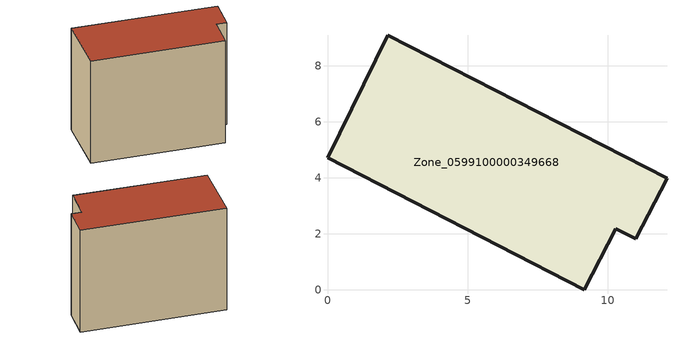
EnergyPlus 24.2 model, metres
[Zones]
Zone_0599100000349668
 floor ground (C_G): 0,4.71 2.15,9.09 12.12,3.97 11.01,1.81 10.29,2.18 9.17,0 z3.72
 wall outside (C_F): 2.15,9.09 0,4.71 9.17,0 10.29,2.18 11.01,1.81 12.12,3.97 2.15,9.09 z3.72:12.5
 roof outside (C_R): 12.12,3.97 2.15,9.09 0,4.71 9.17,0 10.29,2.18 11.01,1.81 z12.5
[BUILDING]
Pand.0599100000349668: North Axis=0; Terrain=City; Loads Convergence Tolerance Value=0.04; Temperature Convergence Tolerance Value=0.4; Solar Distribution=FullExterior; Maximum Number of Warmup Days=25; Minimum Number of Warmup Days=1
[Site:Location]
Rotterdam.The.Hague.AP_ZH_NLD Design_Conditions: Latitude=51.96; Longitude=4.45; Time Zone=1; Elevation=-4.5
[SITE:GROUNDTEMPERATURE:BUILDINGSURFACE]
18, 18, 18, 18, 18, 18, 18, 18, 18, 18, 18, 18
[MATERIAL] Thermal Absorptance=0.9; Solar Absorptance=0.7; Visible Absorptance=0.7
Name | Roughness | Thickness | Conductivity | Density | Specific Heat
G.TI.1992-2005 | MediumSmooth | 0.15 | 0.06 | 540 | 1210
F.TI.1992-2005 | Rough | 0.3 | 0.12 | 1920 | 840
R.TI.1992-2005 | MediumRough | 0.2 | 0.08 | 1500 | 1000
[CONSTRUCTION]
C_G: G.TI.1992-2005
C_F: F.TI.1992-2005
C_R: R.TI.1992-2005
[ZONE]
Zone_0599100000349668: Type=1; Multiplier=1; Ceiling Height=Autocalculate; Volume=Autocalculate; Floor Area=autocalculate; Part of Total Floor Area=Yes
[ZONEINFILTRATION:DESIGNFLOWRATE]
Infil_Zone_0599100000349668: Zone or ZoneList or Space or SpaceList=Zone_0599100000349668; Schedule=AlwaysOn; Design Flow Rate Calculation Method=Flow/Area; Flow Rate per Floor Area=0.0015; Constant Term Coefficient=1; Temperature Term Coefficient=0; Velocity Term Coefficient=0; Velocity Squared Term Coefficient=0
[HVACTEMPLATE:ZONE:IDEALLOADSAIRSYSTEM]
Zone_0599100000349668: Maximum Heating Supply Air Temperature=50; Minimum Cooling Supply Air Temperature=13; Maximum Heating Supply Air Humidity Ratio=0.0156; Minimum Cooling Supply Air Humidity Ratio=0.0077; Heating Limit=NoLimit; Cooling Limit=NoLimit; Dehumidification Control Type=ConstantSensibleHeatRatio; Cooling Sensible Heat Ratio=0.7; Dehumidification Setpoint=60; Humidification Control Type=None; Humidification Setpoint=30; Outdoor Air Method=None; Outdoor Air Flow Rate per Person=0.00944; Outdoor Air Flow Rate per Zone Floor Area=0; Outdoor Air Flow Rate per Zone=0; Demand Controlled Ventilation Type=None; Outdoor Air Economizer Type=NoEconomizer; Heat Recovery Type=None; Sensible Heat Recovery Effectiveness=0.7; Latent Heat Recovery Effectiveness=0.65
[ZONECONTROL:THERMOSTAT]
ThermostatControl_Zone_0599100000349668: Zone or ZoneList=Zone_0599100000349668; Control Type Schedule=DualSetpointControlType; Control 1=Thermostat_Zone_0599100000349668; Temperature Difference Between Cutout And Setpoint=0
[THERMOSTATSETPOINT:DUALSETPOINT]
Thermostat_Zone_0599100000349668: Heating Setpoint Temperature Schedule=HeatingSetpoint_Zone_0599100000349668; Cooling Setpoint Temperature Schedule=CoolingSetpoint_Zone_0599100000349668
[SCHEDULE:COMPACT]
HeatingSetpoint_Zone_0599100000349668: Through: 12/31, For: AllDays, Until: 24:00, 21
CoolingSetpoint_Zone_0599100000349668: Through: 12/31, For: AllDays, Until: 24:00, 24
DualSetpointControlType: Through: 12/31, For: AllDays, Until: 24:00, 4
AlwaysOn: Through: 12/31, For: AllDays, Until: 24:00, 1
